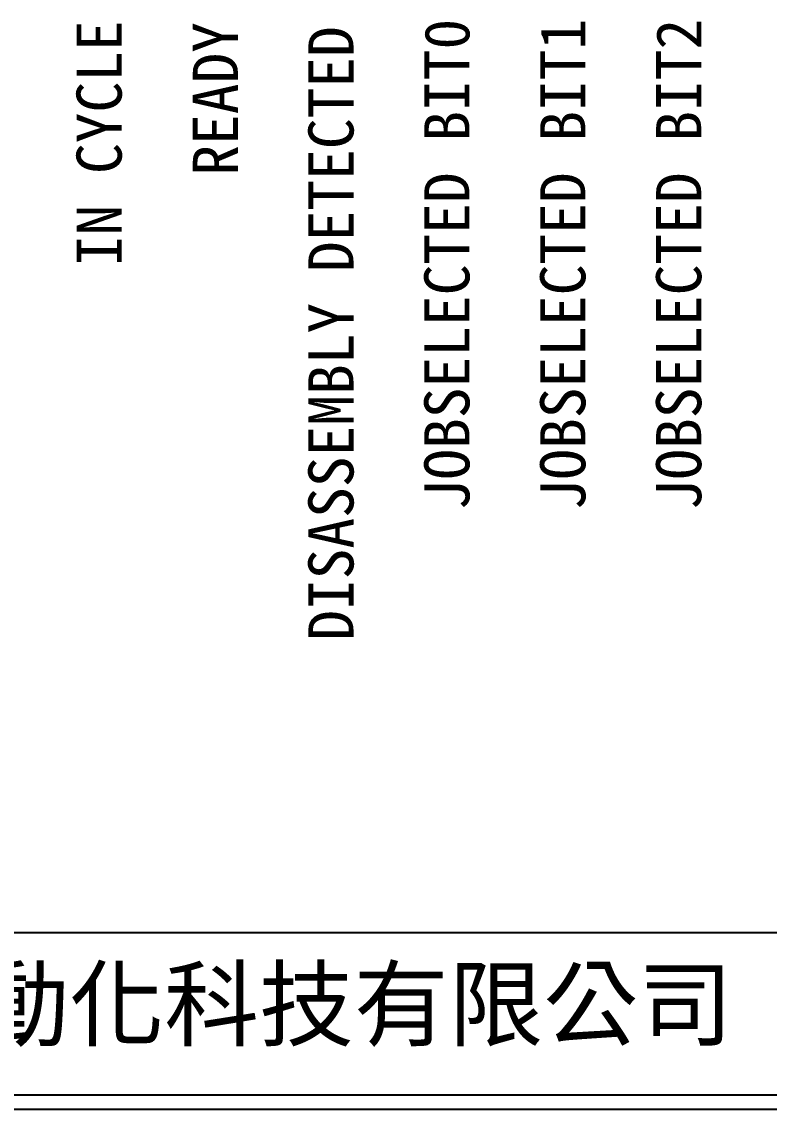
# Model space of a CAD drawing. Extents: x 627 to 914, y 3 to 207.
# Drawn here: x 694.4 to 759, y 3 to 96.9 of the extents above; entities that cross this region are included whole.
import ezdxf

# ---------------------------------------------------------------- set-up
doc = ezdxf.new("R2010")
doc.units = 0
doc.layers.add('圖框層', color=7, linetype='CONTINUOUS')
doc.layers.add('標尺寸層', color=3, linetype='CONTINUOUS')
doc.styles.add('CNS', font='romanc.shx', dxfattribs={"bigfont": 'chineset.shx'})
doc.styles.add('STSL', font='kaiu.ttf')

msp = doc.modelspace()

# ---------------------------------------------------------------- linework, layer by layer
at = {"layer": '圖框層', "color": 7}
for p, q in [((628.447, 18.25), (912.947, 18.25)), ((628.447, 4.25), (912.947, 4.25)), ((627.197, 3), (914.197, 3))]:
    msp.add_line(p, q, dxfattribs=at)

# ---------------------------------------------------------------- texts
at = {"layer": '圖框層', "color": 4, "style": 'STSL'}
msp.add_text('泓陞自動化科技有限公司', height=6, dxfattribs=at).set_placement((665.8, 9.076))
at = {"layer": '標尺寸層', "color": 7, "char_height": 3.9, "attachment_point": 5, "rotation": 90, "style": 'CNS'}
for s, insert, width in [('{\\fDFKai-SB|b0|i0|c136|p65;IN CYCLE}', (701.125, 86.409), 27.09725), ('{\\fDFKai-SB|b0|i0|c136|p65;READY}', (711.135, 90.242), 19.43023), ('{\\fDFKai-SB|b0|i0|c136|p65;JOBSELECTED BIT0}', (731.155, 75.932), 48.0512), ('{\\fDFKai-SB|b0|i0|c136|p65;JOBSELECTED BIT1}', (741.165, 75.932), 48.0512), ('{\\fDFKai-SB|b0|i0|c136|p65;JOBSELECTED BIT2}', (751.175, 75.932), 48.0512), ('{\\fDFKai-SB|b0|i0|c136|p65;DISASSEMBLY DETECTED}', (721.145, 69.981), 59.95355)]:
    msp.add_mtext(s, dxfattribs=dict(at, insert=insert, width=width))

doc.saveas('drawing.dxf')
